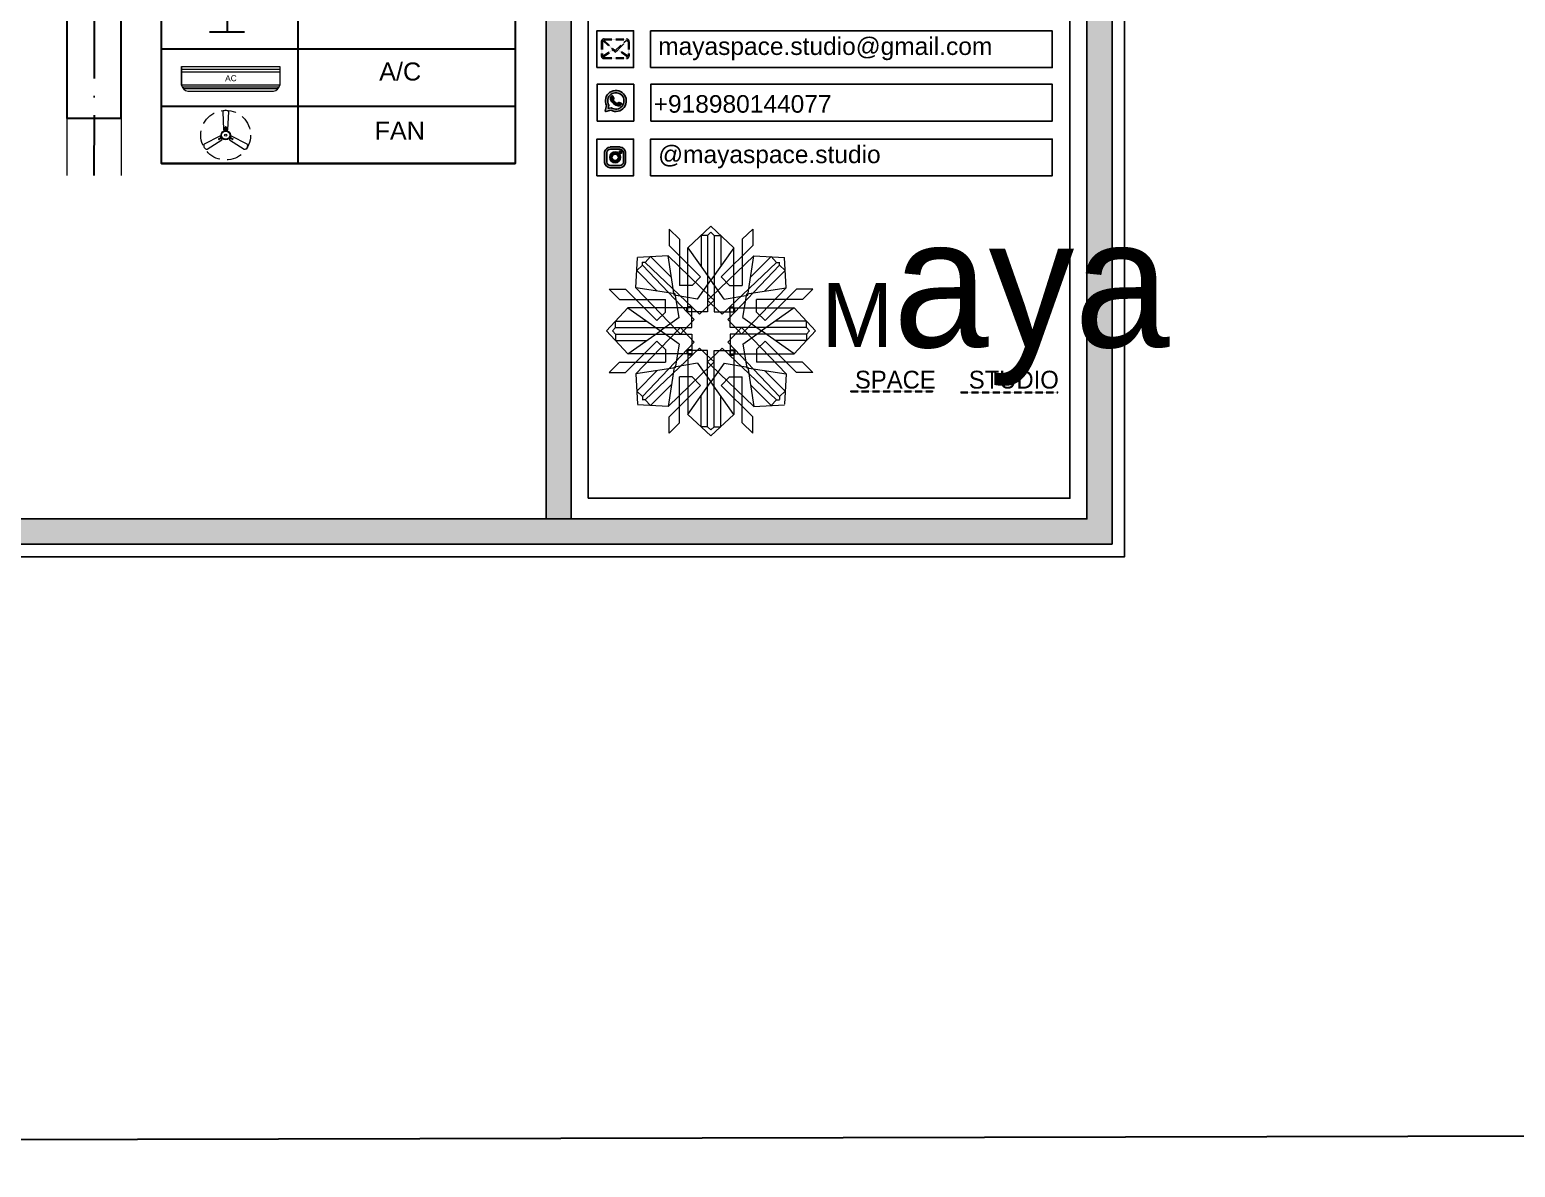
# Model space of a CAD drawing. Header units: millimetres. Extents: x 56222 to 3066687, y -650199 to -121287.
# Drawn here: x 129444.1 to 129691.1, y -185618 to -185428.9 of the extents above; entities that cross this region are included whole.
import ezdxf

# ---------------------------------------------------------------- set-up
doc = ezdxf.new("R2010")
doc.units = ezdxf.units.MM
doc.header["$MEASUREMENT"] = 0
for name, pattern in [('ACAD_ISO04W100', [30, 24, -3, 0, -3]), ('DASHED', [0.75, 0.5, -0.25]), ('DASHEDX2', [1.5, 1, -0.5])]:
    doc.linetypes.add(name, pattern=pattern)
for name, color, linetype, lineweight in [('Dimension', 10, 'DASHEDX2', 20), ('Electrical', 84, 'Continuous', 30), ('GROUND FLOOR', 7, 'Continuous', 9), ('NAME PLATE', 7, 'Continuous', 25), ('TILE', 14, 'Continuous', 9), ('X_PLOT', 1, 'Continuous', 9)]:
    doc.layers.add(name, color=color, linetype=linetype, lineweight=lineweight)
doc.styles.get("Standard").update_dxf_attribs({"font": 'arial.ttf', "height": 6})

# ---------------------------------------------------------------- blocks, each defined once
blk = doc.blocks.new('FSFSF')
at = {"color": 42, "lineweight": 5, "true_color": 0xe0ac11}
for p, q in [((28600.03, 143.51), (28600.03, 140.16)), ((28602.15, 141.41), (28600.03, 143.51)), ((28603.86, 139.69), (28608.58, 144.08)), ((28613.31, 139.69), (28608.58, 144.08)), ((28615.02, 141.41), (28617.14, 143.51)), ((28617.14, 143.51), (28617.14, 140.16)), ((28606.47, 133.76), (28600.03, 140.16)), ((28602.15, 141.41), (28602.15, 131.95)), ((28607.9, 142.22), (28606.58, 142.22)), ((28606.58, 142.22), (28606.58, 135.84)), ((28607.9, 142.22), (28608.58, 142.85)), ((28607.9, 142.22), (28607.9, 126.58)), ((28609.27, 142.22), (28608.59, 142.85)), ((28609.27, 142.22), (28609.27, 126.58)), ((28609.27, 142.22), (28610.59, 142.22)), ((28610.59, 142.22), (28610.59, 135.84)), ((28610.7, 133.76), (28617.14, 140.16)), ((28615.02, 141.41), (28615.02, 131.95)), ((28593.19, 131.45), (28593.54, 137.71)), ((28599.8, 138.06), (28593.54, 137.71)), ((28596.24, 137.86), (28595.12, 136.69)), ((28596.24, 137.86), (28600.47, 133.65)), ((28601.03, 130), (28599.8, 138.06)), ((28599.8, 138.05), (28608.58, 129.56)), ((28603.86, 126.58), (28603.86, 139.69)), ((28603.86, 139.69), (28608.58, 133.02)), ((28613.31, 139.69), (28608.59, 133.02)), ((28617.37, 138.05), (28608.59, 129.56)), ((28613.31, 126.58), (28613.31, 139.69)), ((28616.14, 130), (28617.37, 138.06)), ((28620.93, 137.86), (28616.7, 133.65)), ((28617.37, 138.06), (28623.63, 137.71)), ((28620.93, 137.86), (28622.05, 136.69)), ((28624, 131.45), (28623.65, 137.71)), ((28593.39, 135), (28594.56, 136.12)), ((28593.39, 135), (28597.6, 130.78)), ((28595.12, 136.69), (28594.53, 136.69)), ((28594.56, 136.12), (28594.56, 136.71)), ((28605.17, 124.98), (28594.56, 136.12)), ((28606.27, 126.08), (28595.12, 136.69)), ((28610.9, 126.08), (28622.05, 136.69)), ((28612.02, 124.98), (28622.62, 136.12)), ((28623.8, 135), (28619.59, 130.78)), ((28622.05, 136.69), (28622.64, 136.69)), ((28622.62, 136.12), (28622.62, 136.71)), ((28623.8, 135), (28622.62, 136.12)), ((28587.73, 131.22), (28591.08, 131.22)), ((28589.84, 129.1), (28587.73, 131.22)), ((28597.49, 124.78), (28591.08, 131.22)), ((28593.19, 131.45), (28601.69, 122.67)), ((28601.25, 130.22), (28593.19, 131.45)), ((28604.75, 131.95), (28602.15, 131.95)), ((28606.47, 133.76), (28604.75, 131.95)), ((28605.86, 129.18), (28608.58, 133.02)), ((28611.31, 129.18), (28608.59, 133.02)), ((28610.7, 133.76), (28612.42, 131.95)), ((28612.42, 131.95), (28615.02, 131.95)), ((28623.99, 131.45), (28615.5, 122.67)), ((28615.94, 130.22), (28624, 131.45)), ((28619.7, 124.78), (28626.1, 131.22)), ((28629.45, 131.22), (28626.1, 131.22)), ((28627.34, 129.1), (28629.45, 131.22)), ((28589.84, 129.1), (28599.29, 129.1)), ((28599.29, 126.5), (28599.29, 129.1)), ((28605.86, 129.18), (28601.03, 130)), ((28602.07, 125.39), (28601.25, 130.22)), ((28606.27, 126.08), (28608.58, 128.27)), ((28607.9, 128.92), (28608.58, 129.56)), ((28607.9, 128.92), (28608.58, 128.27)), ((28609.27, 128.92), (28608.59, 129.56)), ((28609.27, 128.92), (28608.59, 128.27)), ((28610.9, 126.08), (28608.59, 128.27)), ((28611.31, 129.18), (28616.14, 130)), ((28615.12, 125.39), (28615.94, 130.22)), ((28627.34, 129.1), (28617.89, 129.1)), ((28617.89, 126.5), (28617.89, 129.1)), ((28591.56, 127.39), (28587.17, 122.66)), ((28604.66, 127.39), (28591.56, 127.39)), ((28591.56, 127.39), (28598.23, 122.67)), ((28597.49, 124.78), (28599.29, 126.5)), ((28602.07, 125.39), (28598.23, 122.67)), ((28605.17, 124.98), (28602.97, 122.67)), ((28603.68, 126.54), (28603.68, 127.39)), ((28604.66, 126.54), (28603.68, 126.54)), ((28604.71, 127.57), (28603.86, 127.57)), ((28607.9, 126.58), (28603.86, 126.58)), ((28604.66, 123.35), (28604.66, 127.39)), ((28604.7, 126.58), (28604.71, 127.57)), ((28609.27, 126.58), (28613.31, 126.58)), ((28612.02, 124.98), (28614.21, 122.67)), ((28612.46, 126.58), (28612.46, 127.57)), ((28612.46, 127.57), (28613.31, 127.57)), ((28612.52, 123.35), (28612.52, 127.39)), ((28612.52, 127.39), (28625.63, 127.39)), ((28612.52, 126.54), (28613.51, 126.54)), ((28613.51, 126.54), (28613.51, 127.39)), ((28615.12, 125.39), (28618.96, 122.67)), ((28619.7, 124.78), (28617.89, 126.5)), ((28625.63, 127.39), (28618.96, 122.67)), ((28625.63, 127.39), (28630.02, 122.66)), ((28591.56, 117.94), (28587.17, 122.66)), ((28589.03, 123.35), (28588.4, 122.67)), ((28589.03, 121.98), (28588.4, 122.65)), ((28589.03, 123.35), (28589.03, 124.67)), ((28589.03, 124.67), (28595.4, 124.67)), ((28589.03, 123.35), (28604.66, 123.35)), ((28589.03, 121.98), (28604.66, 121.98)), ((28589.03, 121.98), (28589.03, 120.66)), ((28591.56, 117.94), (28598.23, 122.65)), ((28593.19, 113.88), (28601.69, 122.65)), ((28602.07, 119.94), (28598.23, 122.65)), ((28602.33, 123.35), (28601.69, 122.67)), ((28602.33, 121.98), (28601.69, 122.65)), ((28602.33, 123.35), (28602.97, 122.67)), ((28602.33, 121.98), (28602.97, 122.65)), ((28605.17, 120.35), (28602.97, 122.65)), ((28604.66, 121.98), (28604.66, 117.94)), ((28612.02, 120.35), (28614.21, 122.65)), ((28628.16, 123.35), (28612.52, 123.35)), ((28612.52, 121.98), (28612.52, 117.94)), ((28628.16, 121.98), (28612.52, 121.98)), ((28614.85, 123.35), (28614.21, 122.67)), ((28614.85, 121.98), (28614.21, 122.65)), ((28614.85, 123.35), (28615.5, 122.67)), ((28614.85, 121.98), (28615.5, 122.65)), ((28615.12, 119.94), (28618.96, 122.65)), ((28623.99, 113.88), (28615.5, 122.65)), ((28625.63, 117.94), (28618.96, 122.65)), ((28628.16, 124.67), (28621.78, 124.67)), ((28625.63, 117.94), (28630.02, 122.66)), ((28628.16, 123.35), (28628.16, 124.67)), ((28628.16, 123.35), (28628.78, 122.67)), ((28628.16, 121.98), (28628.78, 122.65)), ((28628.16, 121.98), (28628.16, 120.66)), ((28589.03, 120.66), (28595.4, 120.66)), ((28597.49, 120.54), (28591.08, 114.11)), ((28605.17, 120.35), (28594.56, 109.2)), ((28606.27, 119.15), (28595.12, 108.54)), ((28597.49, 120.54), (28599.29, 118.83)), ((28599.29, 118.83), (28599.29, 116.23)), ((28602.07, 119.94), (28601.25, 115.1)), ((28604.66, 118.78), (28603.68, 118.78)), ((28603.68, 118.78), (28603.68, 117.94)), ((28606.27, 119.15), (28608.58, 116.96)), ((28610.9, 119.15), (28608.59, 116.96)), ((28610.9, 119.15), (28622.05, 108.54)), ((28612.02, 120.35), (28622.62, 109.2)), ((28612.52, 118.78), (28613.51, 118.78)), ((28613.51, 118.78), (28613.51, 117.94)), ((28615.12, 119.94), (28615.94, 115.1)), ((28619.7, 120.54), (28617.89, 118.83)), ((28617.89, 118.83), (28617.89, 116.23)), ((28619.7, 120.54), (28626.1, 114.11)), ((28628.16, 120.66), (28621.78, 120.66)), ((28589.84, 116.23), (28587.73, 114.11)), ((28589.84, 116.23), (28599.29, 116.23)), ((28604.66, 117.94), (28591.56, 117.94)), ((28599.8, 107.17), (28608.58, 115.67)), ((28605.86, 116.05), (28601.03, 115.23)), ((28607.9, 118.65), (28603.86, 118.65)), ((28603.86, 118.65), (28603.86, 105.54)), ((28604.71, 117.66), (28603.86, 117.66)), ((28604.7, 118.65), (28604.71, 117.66)), ((28605.86, 116.05), (28608.58, 112.21)), ((28607.9, 103.01), (28607.9, 118.65)), ((28607.9, 116.31), (28608.58, 116.96)), ((28607.9, 116.31), (28608.58, 115.67)), ((28609.27, 116.31), (28608.59, 116.96)), ((28609.27, 116.31), (28608.59, 115.67)), ((28611.31, 116.05), (28608.59, 112.21)), ((28617.37, 107.17), (28608.59, 115.67)), ((28609.27, 118.65), (28613.31, 118.65)), ((28609.27, 103.01), (28609.27, 118.65)), ((28611.31, 116.05), (28616.14, 115.23)), ((28612.46, 118.65), (28612.46, 117.66)), ((28612.46, 117.66), (28613.31, 117.66)), ((28612.52, 117.94), (28625.63, 117.94)), ((28613.31, 118.65), (28613.31, 105.54)), ((28627.34, 116.23), (28617.89, 116.23)), ((28627.34, 116.23), (28629.45, 114.11)), ((28587.73, 114.11), (28591.08, 114.11)), ((28601.25, 115.1), (28593.19, 113.87)), ((28593.19, 113.87), (28593.54, 107.62)), ((28593.39, 110.32), (28597.6, 114.55)), ((28601.03, 115.23), (28599.8, 107.17)), ((28602.15, 103.82), (28602.15, 113.27)), ((28604.75, 113.27), (28602.15, 113.27)), ((28606.47, 111.47), (28604.75, 113.27)), ((28610.7, 111.47), (28612.42, 113.27)), ((28612.42, 113.27), (28615.02, 113.27)), ((28615.02, 103.82), (28615.02, 113.27)), ((28615.94, 115.1), (28624, 113.87)), ((28616.14, 115.23), (28617.37, 107.17)), ((28623.8, 110.32), (28619.59, 114.55)), ((28624, 113.87), (28623.65, 107.62)), ((28629.45, 114.11), (28626.1, 114.11)), ((28593.39, 110.32), (28594.56, 109.2)), ((28596.24, 107.37), (28600.47, 111.58)), ((28606.47, 111.47), (28600.03, 105.07)), ((28603.86, 105.54), (28608.58, 112.21)), ((28613.31, 105.54), (28608.59, 112.21)), ((28610.7, 111.47), (28617.14, 105.07)), ((28620.93, 107.37), (28616.7, 111.58)), ((28623.8, 110.32), (28622.62, 109.2)), ((28599.8, 107.17), (28593.54, 107.52)), ((28595.12, 108.54), (28594.53, 108.54)), ((28594.56, 109.2), (28594.56, 108.61)), ((28596.24, 107.37), (28595.12, 108.54)), ((28606.58, 103.01), (28606.58, 109.38)), ((28610.59, 103.01), (28610.59, 109.38)), ((28617.37, 107.17), (28623.63, 107.52)), ((28620.93, 107.37), (28622.05, 108.54)), ((28622.05, 108.54), (28622.64, 108.54)), ((28622.62, 109.2), (28622.62, 108.61)), ((28600.03, 101.71), (28600.03, 105.07)), ((28602.15, 103.82), (28600.03, 101.71)), ((28603.86, 105.54), (28608.58, 101.15)), ((28613.31, 105.54), (28608.58, 101.15)), ((28615.02, 103.82), (28617.14, 101.71)), ((28617.14, 101.71), (28617.14, 105.07)), ((28607.9, 103.01), (28606.58, 103.01)), ((28607.9, 103.01), (28608.58, 102.38)), ((28609.27, 103.01), (28608.59, 102.38)), ((28609.27, 103.01), (28610.59, 103.01))]:
    blk.add_line(p, q, dxfattribs=at)
blk = doc.blocks.new('hgwg')
at = {"layer": 'Dimension', "true_color": 0xd39e00}
h = blk.add_hatch(color=42, dxfattribs=at)
h.dxf.hatch_style = 1
h.paths.add_polyline_path([(27505.71, 45.05), (27494.27, 45.05), (27494.27, 44.9), (27505.71, 44.9)])
h = blk.add_hatch(color=42, dxfattribs=at)
h.dxf.hatch_style = 1
h.paths.add_polyline_path([(27523.3, 44.9), (27509.68, 44.9), (27509.68, 44.75), (27523.3, 44.75)])
at = {"layer": 'Dimension', "color": 42, "true_color": 0xd39e00}
for p, q in [((27494.27, 45.05), (27505.71, 45.05)), ((27494.27, 44.9), (27494.27, 45.05)), ((27494.27, 44.9), (27505.71, 44.9)), ((27505.71, 45.05), (27505.71, 44.9)), ((27509.68, 44.9), (27523.3, 44.9)), ((27509.68, 44.9), (27509.68, 44.75)), ((27509.68, 44.75), (27523.3, 44.75)), ((27523.3, 44.75), (27523.3, 44.9))]:
    blk.add_line(p, q, dxfattribs=at)
at = {"layer": 'Dimension', "color": 42, "true_color": 0xd39e00, "attachment_point": 1}
for s, width, insert, char_height in [('{\\fCinzel|b0|i0|c0|p2;\\H1.5x;M\\fAmsterdam One|b0|i0|c0|p2;\\H2x;aya}', 85.3277, (27490.17, 69.17), 6), ('{\\fCinzel|b0|i0|c0|p0;SPACE     STUDIO}', 66.129, (27494.83, 47.86), 2.5)]:
    blk.add_mtext_dynamic_manual_height_columns(s, width=width, gutter_width=30, heights=[0], dxfattribs=dict(at, insert=insert, char_height=char_height))
blk = doc.blocks.new('QEGW4TG')
at = {"layer": 'Dimension', "true_color": 0x000000}
h = blk.add_hatch(color=18, dxfattribs=at)
h.dxf.hatch_style = 1
h.paths.add_polyline_path([(2.69, 1.93, 0.170513), (2.95, 1.97, 0.190337), (3.11, 2.18, 0.316231), (3.07, 2.28), (2.79, 2.37, 0.273721), (2.69, 2.34, 0.040749), (2.63, 2.27, -0.441282), (2.53, 2.25, -0.11828), (2.06, 2.64, -0.441282), (2.07, 2.74, 0.040749), (2.13, 2.81, 0.290083), (2.14, 2.92), (2.01, 3.18, 0.316231), (1.91, 3.2, 0.190337), (1.73, 3, 0.170513), (1.72, 2.74, 0.252784)], flags=0)
h.paths.add_polyline_path([(1.19, 1.98), (1.03, 1.3, 0.550912), (1.11, 1.23), (1.75, 1.39, 6.344125)])
h.paths.add_polyline_path([(1.81, 1.7), (1.4, 1.6), (1.5, 2.03, -9.071339)], flags=16)
h.paths.add_polyline_path([(3.11, 2.16, -0.17811), (2.95, 1.97, -0.170513), (2.69, 1.93, -0.252784), (1.72, 2.74, -0.170513), (1.73, 3, -0.17811), (1.89, 3.19, -0.370089), (2.01, 3.18), (2.14, 2.92, -0.307185), (2.13, 2.8, -0.041087), (2.06, 2.73, 0.321676), (2.05, 2.65, 0.126524), (2.55, 2.24, 0.312216), (2.62, 2.26, -0.041087), (2.68, 2.34, -0.290673), (2.79, 2.37), (3.07, 2.28, -0.370089)], flags=0)
h = blk.add_hatch(color=18, dxfattribs=at)
h.dxf.hatch_style = 1
h.paths.add_polyline_path([(2.79, 2.37, 0.273721), (2.69, 2.34, 0.040749), (2.63, 2.27, -0.441282), (2.53, 2.25, -0.11828), (2.06, 2.64, -0.441282), (2.07, 2.74, 0.040749), (2.13, 2.81, 0.290083), (2.14, 2.92), (2.01, 3.18, 0.316231), (1.91, 3.2, 0.190337), (1.73, 3, 0.170513), (1.72, 2.74, 0.252784), (2.69, 1.93, 0.170513), (2.95, 1.97, 0.190337), (3.11, 2.18, 0.316231), (3.07, 2.28)])
for p, q in [((1.19, 1.98), (1.03, 1.3)), ((1.5, 2.03), (1.4, 1.6)), ((2.01, 3.18), (2.14, 2.92)), ((3.07, 2.28), (2.8, 2.36)), ((1.1, 1.23), (1.75, 1.39)), ((1.4, 1.6), (1.81, 1.7))]:
    blk.add_line(p, q)
blk.add_lwpolyline([(0, 0), (4.68, 0), (4.68, 4.68), (0, 4.68)], close=True)
for centre, radius, start, end in [((2.39, 2.56), 1.34, 241.4727, 205.6422), ((2.39, 2.56), 1.04, 235.9962, 210.8333), ((2.09, 2.87), 0.39, 159.7007, 198.4072), ((2.96, 3.23), 1.33, 201.4218, 258.1669), ((2.07, 2.87), 0.364, 118.9685, 159.3648), ((1.94, 3.12), 0.0896, 41.8985, 123.1344), ((2.11, 2.68), 0.066, 135.9932, 224.8892), ((1.67, 3.16), 0.586, 312.4617, 321.8728), ((3.12, 3.42), 1.31, 216.5455, 243.5279), ((2.05, 2.87), 0.104, 320.3924, 28.6971), ((2.57, 2.3), 0.066, 234.2482, 323.1441), ((3.11, 1.94), 0.586, 137.2645, 146.6756), ((2.76, 2.27), 0.104, 70.4402, 138.745), ((2.75, 2.31), 0.39, 260.7301, 299.4366), ((2.76, 2.29), 0.364, 299.7725, 340.1688), ((3.03, 2.2), 0.0896, 336.0029, 57.2388), ((1.09, 1.29), 0.0598, 164.8483, 282.1458)]:
    blk.add_arc(centre, radius, start, end)
blk = doc.blocks.new('ASGERG')
at = {"layer": 'Dimension', "true_color": 0x000000}
h = blk.add_hatch(color=18, dxfattribs=at)
h.dxf.hatch_style = 1
h.paths.add_polyline_path([(0.99, 1.7, 0.353872), (1.69, 1.03), (2.96, 1.03, 0.353872), (3.66, 1.7), (3.66, 2.99, 0.353872), (2.96, 3.67), (1.69, 3.67, 0.353872), (0.99, 2.99)])
h.paths.add_polyline_path([(1.27, 2.97, -0.353872), (1.72, 3.4), (2.94, 3.4, -0.353872), (3.38, 2.97), (3.38, 1.72, -0.353872), (2.94, 1.3), (1.72, 1.3, -0.353872), (1.27, 1.72)], flags=16)
h.paths.add_polyline_path([(3.02, 2.35, -1), (1.64, 2.35, -1)], flags=0)
h.paths.add_polyline_path([(2.74, 2.35, -1), (1.92, 2.35, -1)], flags=0)
h.paths.add_polyline_path([(2.86, 3.02, -1), (3.19, 3.02, -1)], flags=0)
h.paths.add_polyline_path([(1.64, 2.35, 1), (3.02, 2.35, 1)], flags=0)
h = blk.add_hatch(color=18, dxfattribs=at)
h.dxf.hatch_style = 1
h.paths.add_polyline_path([(1.64, 2.35, 1), (3.02, 2.35, 1)])
h.paths.add_polyline_path([(2.74, 2.35, -1), (1.92, 2.35, -1)], flags=16)
h = blk.add_hatch(color=18, dxfattribs=at)
h.dxf.hatch_style = 1
h.paths.add_polyline_path([(3.19, 3.02, 1), (2.86, 3.02, 1)])
for p, q in [((0.99, 2.99), (0.99, 1.7)), ((1.27, 2.97), (1.27, 1.72)), ((1.69, 3.67), (2.96, 3.67)), ((2.94, 3.4), (1.72, 3.4)), ((3.38, 2.97), (3.38, 1.72)), ((3.66, 2.99), (3.66, 1.7)), ((1.69, 1.03), (2.96, 1.03)), ((2.94, 1.3), (1.72, 1.3))]:
    blk.add_line(p, q)
blk.add_lwpolyline([(0, 0), (4.68, 0), (4.68, 4.68), (0, 4.68)], close=True)
for centre, radius in [((2.33, 2.35), 0.694), ((2.33, 2.35), 0.414), ((3.02, 3.02), 0.168)]:
    blk.add_circle(centre, radius)
for centre, radius, start, end in [((1.76, 2.89), 0.778, 94.8631, 172.8127), ((1.76, 2.91), 0.491, 94.8631, 172.8127), ((2.9, 2.91), 0.491, 7.1873, 85.1369), ((2.89, 2.89), 0.778, 7.1873, 85.1369), ((1.76, 1.8), 0.778, 187.1873, 265.1369), ((1.76, 1.78), 0.491, 187.1873, 265.1369), ((2.9, 1.78), 0.491, 274.8631, 352.8127), ((2.89, 1.8), 0.778, 274.8631, 352.8127)]:
    blk.add_arc(centre, radius, start, end)
blk = doc.blocks.new('ETYETE')
at = {"layer": 'Dimension', "true_color": 0x000000}
h = blk.add_hatch(color=18, dxfattribs=at)
h.dxf.hatch_style = 1
h.paths.add_polyline_path([(3.76, 1.14, 0.414214), (4.12, 1.5), (4.12, 3.29, 0.414214), (3.76, 3.65), (0.92, 3.65, 0.414214), (0.56, 3.29), (0.56, 1.5, 0.414214), (0.92, 1.14)])
h.paths.add_polyline_path([(2.61, 2.22), (3.92, 1.34, -0.198912), (3.76, 1.28), (0.92, 1.28, -0.198912), (0.76, 1.34), (2.08, 2.22), (2.34, 1.98)], flags=16)
h.paths.add_polyline_path([(2.34, 2.16), (0.89, 3.51, -0.028783), (0.92, 3.52), (3.76, 3.52, -0.028783), (3.79, 3.51)], flags=16)
h.paths.add_polyline_path([(2.71, 2.32), (3.92, 3.45, -0.202482), (3.99, 3.29), (3.99, 1.5, -0.043076), (3.98, 1.46)], flags=16)
h.paths.add_polyline_path([(1.98, 2.32), (0.7, 1.46, -0.043076), (0.7, 1.5), (0.7, 3.29, -0.202482), (0.76, 3.45)], flags=16)
blk.add_lwpolyline([(0, 0), (4.68, 0), (4.68, 4.68), (0, 4.68)], close=True)
at = {"layer": 'Dimension', "color": 18, "true_color": 0x000000}
for p, q in [((0.56, 3.29), (0.56, 1.5)), ((0.7, 3.29), (0.7, 1.5)), ((0.7, 1.46), (1.98, 2.32)), ((0.76, 3.45), (1.98, 2.32)), ((0.76, 1.34), (2.08, 2.22)), ((0.89, 3.51), (2.34, 2.16)), ((0.92, 3.65), (3.76, 3.65)), ((0.92, 3.52), (3.76, 3.52)), ((2.08, 2.22), (2.34, 1.98)), ((2.34, 2.16), (3.79, 3.51)), ((2.34, 1.98), (2.61, 2.22)), ((3.92, 1.34), (2.61, 2.22)), ((2.71, 2.32), (3.92, 3.45)), ((3.98, 1.46), (2.71, 2.32)), ((3.99, 3.29), (3.99, 1.5)), ((4.12, 3.29), (4.12, 1.5)), ((0.92, 1.28), (3.76, 1.28)), ((0.92, 1.14), (3.76, 1.14))]:
    blk.add_line(p, q, dxfattribs=at)
for centre, radius, start, end in [((0.92, 3.29), 0.358, 90, 180), ((0.92, 3.29), 0.224, 134.2136, 180), ((0.92, 3.29), 0.224, 90, 96.5948), ((3.76, 3.29), 0.358, 0, 90), ((3.76, 3.29), 0.224, 83.4052, 90), ((3.76, 3.29), 0.224, 0, 45.7864), ((0.92, 1.5), 0.358, 180, 270), ((0.92, 1.5), 0.224, 180, 189.8662), ((0.92, 1.5), 0.224, 225, 270), ((3.76, 1.5), 0.358, 270, 0), ((3.76, 1.5), 0.224, 270, 315), ((3.76, 1.5), 0.224, 350.1338, 0)]:
    blk.add_arc(centre, radius, start, end, dxfattribs=at)
blk = doc.blocks.new('LAYOUT FILE')
at = {"layer": 'NAME PLATE', "true_color": 0xd39e00}
h = blk.add_hatch(color=42, dxfattribs=at)
h.paths.add_polyline_path([(3346889.83, -513806.18), (3346889.83, -514260.7), (3347535.56, -514260.7), (3347535.56, -513806.18)])
h.paths.add_polyline_path([(3346894.36, -513810.71), (3347531.03, -513810.71), (3347531.03, -514256.17), (3346894.36, -514256.17)], flags=16)
blk.add_hatch(color=42, dxfattribs=at).paths.add_polyline_path([(3347433.6, -514256.17), (3347438.13, -514256.17), (3347438.13, -513806.18), (3347433.6, -513806.18)])
at = {"layer": 'NAME PLATE', "color": 42, "true_color": 0xd39e00}
for points in [[(3346887.56, -513803.91), (3347537.83, -513803.91), (3347537.83, -514262.96), (3346887.56, -514262.96)], [(3346889.83, -513806.18), (3347535.56, -513806.18), (3347535.56, -514260.7), (3346889.83, -514260.7)], [(3347433.6, -514256.17), (3347433.6, -513806.18), (3347438.13, -513806.18), (3347438.13, -514256.17)], [(3346894.36, -513810.71), (3347531.03, -513810.71), (3347531.03, -514256.17), (3346894.36, -514256.17)], [(3347441.2, -514252.44), (3347441.2, -513814.44), (3347527.96, -513814.44), (3347527.96, -514252.44)]]:
    blk.add_lwpolyline(points, close=True, dxfattribs=at)
at = {"layer": 'NAME PLATE', "color": 18, "true_color": 0x000000}
for points in [[(3347452.43, -514174.87), (3347524.78, -514174.87), (3347524.78, -514168.26), (3347452.43, -514168.26)], [(3347452.46, -514184.5), (3347524.78, -514184.5), (3347524.78, -514177.88), (3347452.46, -514177.88)], [(3347452.43, -514194.36), (3347524.78, -514194.36), (3347524.78, -514187.74), (3347452.43, -514187.74)]]:
    blk.add_lwpolyline(points, close=True, dxfattribs=at)
at = {"layer": 'NAME PLATE', "color": 42, "true_color": 0xd39e00}
for name, p, xscale, yscale, zscale in [('ETYETE', (3347442.76, -514174.87), 1.413658832510879, 1.413658832510879, 1.413658832510879), ('QEGW4TG', (3347442.8, -514184.5), 1.413658832510879, 1.413658832510879, 1.413658832510879), ('ASGERG', (3347442.76, -514194.36), 1.413658832510879, 1.413658832510879, 1.413658832510879), ('FSFSF', (3322302.67, -514330.17), 0.8794785156214666, 0.8794785156214666, 0.8794785156214666), ('hgwg', (3312200.76, -514290.9), 1.283459272116341, 1.283459272116341, 1.283459272116341)]:
    blk.add_blockref(name, p, dxfattribs=dict(at, xscale=xscale, yscale=yscale, zscale=zscale))
at = {"layer": 'NAME PLATE', "color": 18, "true_color": 0x000000, "char_height": 3.1609, "attachment_point": 1}
for s, width, insert in [('mayaspace.studio@gmail.com', 30.9472, (3347453.81, -514169.44, 0)), ('+918980144077', 120.6798, (3347452.99, -514179.84, 0)), ('@mayaspace.studio', 30.9472, (3347453.81, -514188.92, 0))]:
    blk.add_mtext_dynamic_manual_height_columns(s, width=width, gutter_width=25.89, heights=[0], dxfattribs=dict(at, insert=insert))
blk = doc.blocks.new('A$C2E9001B6')
at = {"layer": 'Electrical', "ltscale": 10}
for p, q in [((0, 5), (5.83, 5)), ((2.92, 2.71), (2.92, 5)), ((0.21, 2.71), (5.62, 2.71)), ((0.51, 2.42), (5.32, 2.42))]:
    blk.add_line(p, q, dxfattribs=at)
at = {"layer": 'Electrical', "ltscale": 10, "extrusion": (0, 0, -1)}
for centre, major_axis, start_param, end_param in [((2.92, 2.71), (-1.91, 1.91), 2.356194, 5.497787), ((2.92, 2.71), (1.71, 1.71), 0.902965, 3.809424), ((2.92, 2.43), (-0.223, 0.223), 2.378522, 5.47546)]:
    blk.add_ellipse(centre, major_axis=major_axis, ratio=1, start_param=start_param, end_param=end_param, dxfattribs=at)
blk = doc.blocks.new('zw$7A8B')
at = {"layer": 'Electrical', "lineweight": 9}
for p, q in [((0, 12), (0, 2.9)), ((0.28, 2.07), (47.72, 2.07)), ((0.81, 1.24), (47.19, 1.24)), ((3.04, 0), (44.96, 0))]:
    blk.add_line(p, q, dxfattribs=at)
at = {"layer": 'Electrical', "lineweight": 9, "ltscale": 2}
for p, q in [((0, 12), (48, 12)), ((0, 2.9), (0, 12)), ((48, 12), (48, 2.9)), ((48, 2.9), (0, 2.9))]:
    blk.add_line(p, q, dxfattribs=at)
at = {"layer": 'Electrical', "lineweight": 9, "ltscale": 15}
for p, q in [((0, 10.69), (48, 10.69)), ((0, 9.53), (48, 9.53))]:
    blk.add_line(p, q, dxfattribs=at)
at = {"layer": 'Electrical', "lineweight": 9}
for centre, start, end in [((3.61, 3.64), 191.54791, 261.14859), ((44.39, 3.64), 278.85141, 348.45209)]:
    blk.add_arc(centre, 3.68, start, end, dxfattribs=at)
at = {"layer": 'Electrical', "ltscale": 10, "insert": (21.28, 7.81), "char_height": 2.929, "width": 6.7046, "attachment_point": 1}
blk.add_mtext('AC', dxfattribs=at)

msp = doc.modelspace()

# ---------------------------------------------------------------- linework, layer by layer
at = {"layer": 'Electrical', "color": 0}
msp.add_line((129488.66, -185327.1), (129488.66, -185451.11), dxfattribs=at)
at = {"layer": 'Electrical', "color": 18, "true_color": 0x000000}
for p, q in [((129466.01, -185432.03), (129524.8, -185432.03)), ((129466.01, -185441.57), (129524.8, -185441.57)), ((129466.01, -185441.57), (129524.8, -185441.57)), ((129466.01, -185451.11), (129524.8, -185451.11))]:
    msp.add_line(p, q, dxfattribs=at)
at = {"layer": 'Electrical', "lineweight": 15, "ltscale": 20}
for p, q in [((129476.2, -185442.54), (129476.35, -185445.47)), ((129477.04, -185445.47), (129477.19, -185442.54)), ((129475.73, -185446.55), (129473.11, -185447.88)), ((129473.61, -185448.74), (129476.07, -185447.15)), ((129475.5, -185446.98), (129475.98, -185446.7)), ((129476.07, -185446.85), (129475.59, -185447.13)), ((129476.61, -185445.62), (129476.61, -185445.06)), ((129476.78, -185445.06), (129476.78, -185445.62)), ((129477.8, -185447.12), (129477.32, -185446.85)), ((129477.32, -185447.15), (129479.77, -185448.74)), ((129477.4, -185446.7), (129477.89, -185446.98)), ((129480.27, -185447.88), (129477.66, -185446.55))]:
    msp.add_line(p, q, dxfattribs=at)
at = {"layer": 'Electrical', "color": 0}
msp.add_lwpolyline([(129466.01, -185318.2), (129524.8, -185318.2), (129524.8, -185451.11), (129466.01, -185451.11)], close=True, dxfattribs=at)
at = {"layer": 'Electrical', "linetype": 'DASHED', "lineweight": 15, "ltscale": 5}
msp.add_circle((129476.69, -185446.39), 4.14, dxfattribs=at)
at = {"layer": 'Electrical', "lineweight": 15, "ltscale": 20}
for centre, major_axis, start_param, end_param in [((129476.69, -185442.82), (0.404, 0.404), -0.272136, 1.842967), ((129475.57, -185447.04), (0.0648, -0.0648), 3.199655, 5.648809), ((129475.73, -185446.64), (0.0659, -0.0659), 0.978238, 2.373008), ((129476.23, -185446.65), (0.294, -0.294), 3.855511, 4.241762), ((129476.69, -185446.39), (0.548, -0.548), 3.14161, 9.424795), ((129476.23, -185446.65), (0.294, -0.294), 4.659452, 5.045703), ((129476.69, -185446.39), (0.487, -0.487), 1.749190548672175e-05, 6.283202799085073), ((129475.99, -185447.1), (0.0659, 0.0659), -1.325776, 0.068994), ((129476.43, -185445.43), (0.0659, 0.0659), 2.863014, 4.257784), ((129476.69, -185445.86), (0.294, -0.294), 2.565057, 2.951308), ((129476.69, -185446.39), (0.122, 0.122), 1.570814, 7.853999), ((129476.69, -185445.09), (0.0648, 0.0648), -0.465536, 1.983618), ((129476.69, -185445.86), (0.294, 0.294), 0.19032, 0.57657), ((129476.96, -185445.43), (0.0659, -0.0659), 5.167028, 6.561799), ((129477.4, -185447.1), (0.0659, -0.0659), 3.072633, 4.467404), ((129477.15, -185446.65), (0.294, 0.294), 4.37911, 4.765361), ((129477.15, -185446.65), (0.294, 0.294), 5.183051, 5.569301), ((129477.66, -185446.64), (0.0659, -0.0659), 2.339416, 3.734186), ((129477.82, -185447.03), (0.0648, 0.0648), 3.723254, 6.172408), ((129473.61, -185448.17), (0.404, -0.404), 3.393055, 5.508159), ((129479.78, -185448.17), (0.404, -0.404), 5.48745, 7.602554)]:
    msp.add_ellipse(centre, major_axis=major_axis, ratio=1, start_param=start_param, end_param=end_param, dxfattribs=at)
at = {"layer": 'GROUND FLOOR', "transparency": 33554687}
for p, q in [((129459.44, -185111.95), (129459.29, -185453.08)), ((129450.38, -185261.09), (129450.29, -185453.08)), ((129450.29, -185425.96), (129450.29, -185453.08))]:
    msp.add_line(p, q, dxfattribs=at)
at = {"layer": 'GROUND FLOOR', "color": 6, "lineweight": 30, "transparency": 33554687}
msp.add_lwpolyline([(129459.45, -185111.95), (129450.45, -185111.95), (129450.29, -185443.58), (129459.29, -185443.58)], close=True, dxfattribs=at)
at = {"layer": 'TILE', "color": 3, "lineweight": 30}
msp.add_lwpolyline([(127491.58, -185057.82), (130425.3, -185050.92), (130425.3, -185611.1), (127491.58, -185617.99)], close=True, dxfattribs=at)
at = {"layer": 'X_PLOT', "linetype": 'ACAD_ISO04W100', "lineweight": 30, "transparency": 33554687}
msp.add_line((129454.94, -185111.95), (129454.79, -185453.08), dxfattribs=at)

# ---------------------------------------------------------------- block references
at = {"transparency": 33554687, "rotation": 180}
msp.add_blockref('A$C2E9001B6', (129479.84, -185424.27, 0), dxfattribs=at)
at = {"xscale": 0.339942740417126, "yscale": 0.339942740417126, "zscale": 0.339942740417126}
msp.add_blockref('zw$7A8B', (129469.36, -185439.08), dxfattribs=at)
at = {"layer": 'NAME PLATE', "lineweight": 0, "transparency": 33554687, "xscale": 0.923144149751698, "yscale": 0.923144149751698, "zscale": 0.923144149751698}
msp.add_blockref('LAYOUT FILE', (-2960633.79, 289222.37, 0.22), dxfattribs=at)

# ---------------------------------------------------------------- texts
at = {"layer": 'Electrical', "color": 1, "char_height": 3, "attachment_point": 3}
for s, insert in [('A/C', (129509.2, -185434.31)), ('FAN', (129509.82, -185444.15))]:
    msp.add_mtext_dynamic_manual_height_columns(s, width=72.3624, gutter_width=1, heights=[3.83], dxfattribs=dict(at, insert=insert))

doc.saveas('drawing.dxf')
